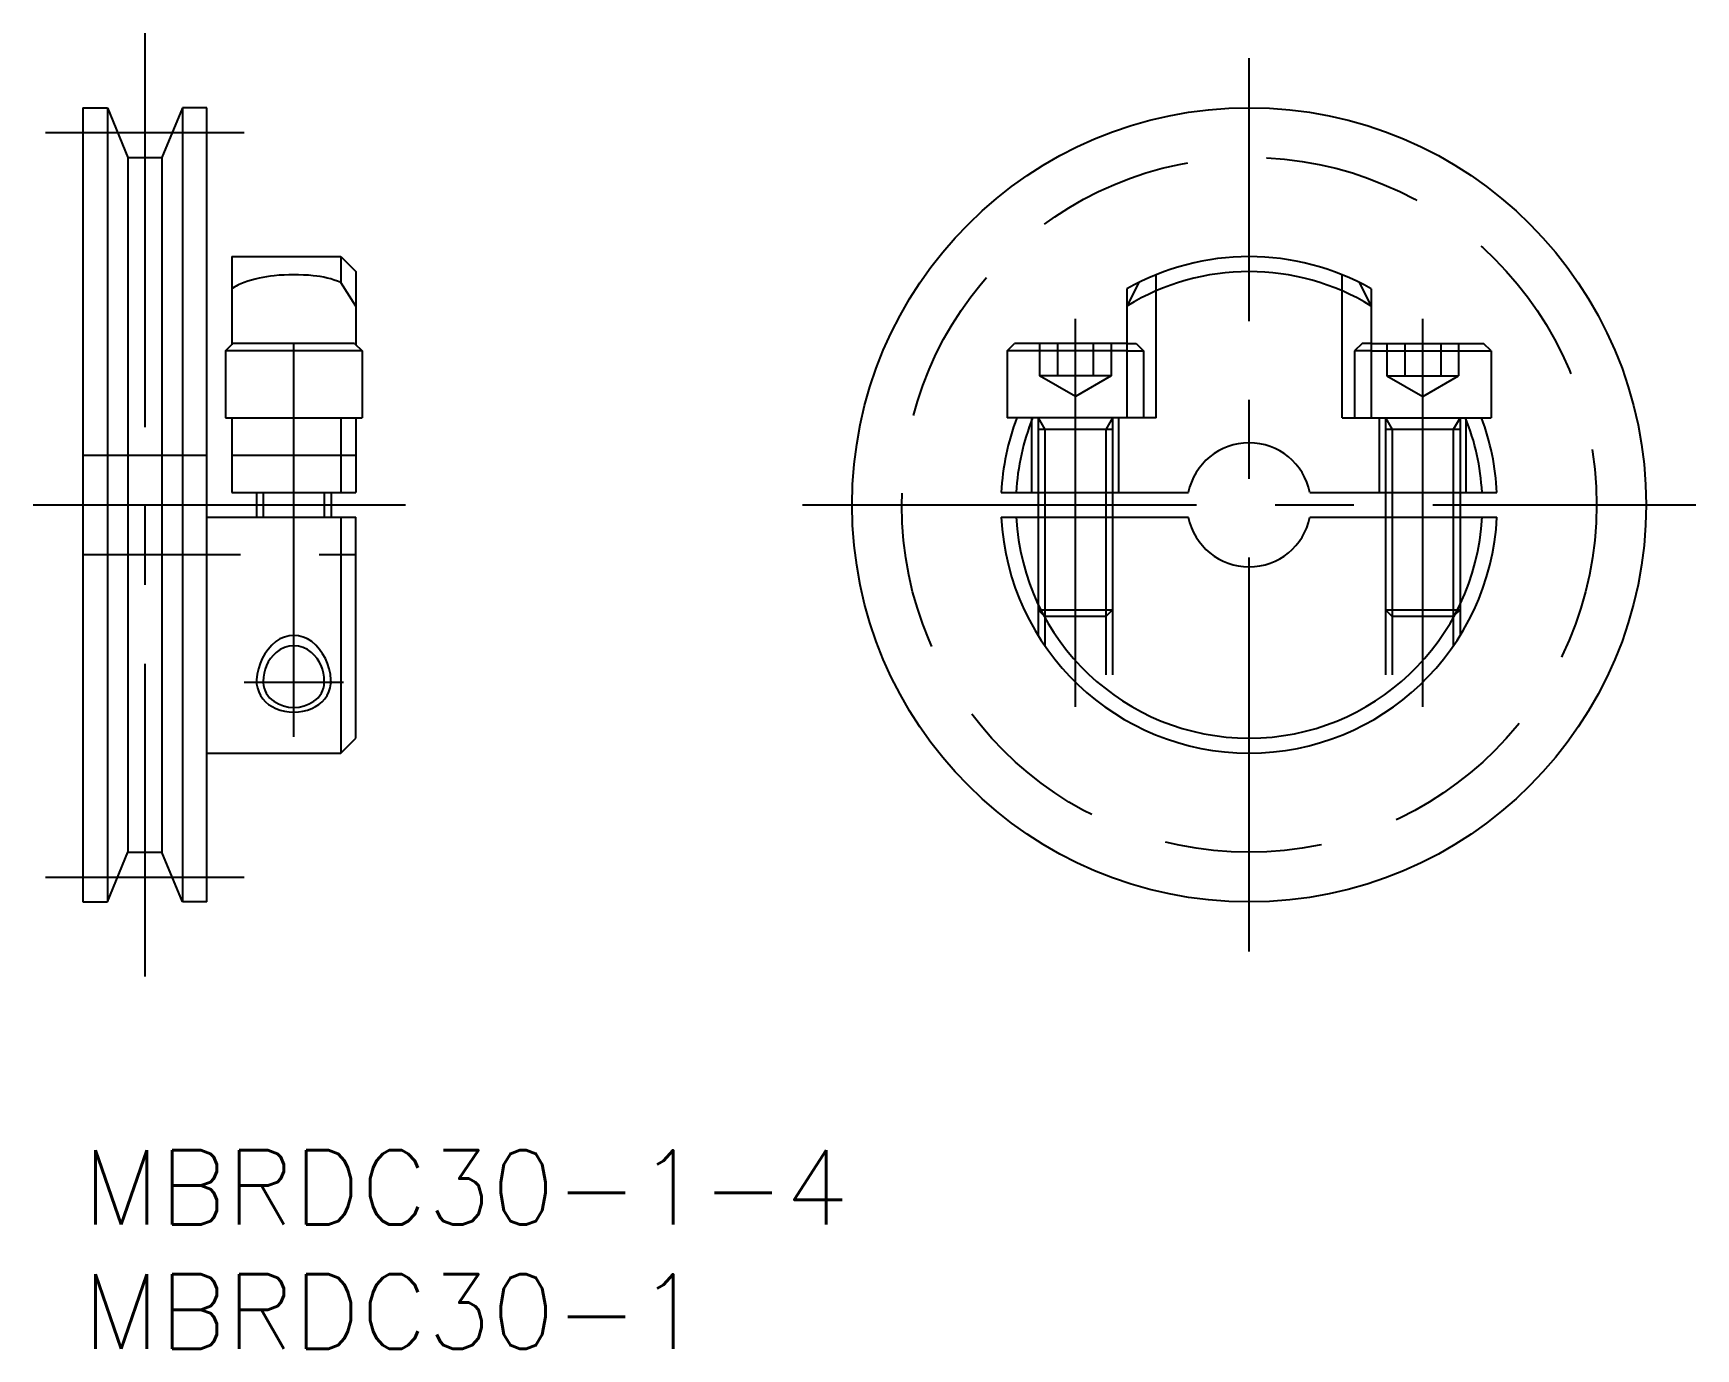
# Model space of a CAD drawing. Extents: x -2 to 65, y -8 to 45.
import ezdxf

# ---------------------------------------------------------------- set-up
doc = ezdxf.new("R2010")
doc.units = 0
doc.header["$LTSCALE"] = 0.5
doc.linetypes.add('CENTER', pattern=[50.8, 31.75, -6.35, 6.35, -6.35])
doc.linetypes.add('DASHED', pattern=[19.05, 12.7, -6.35])
for name, color, linetype in [('MSM_CENTER', 1, 'CENTER'), ('MSM_CONTINUOUS', 7, 'CONTINUOUS'), ('MSM_DASHED', 4, 'DASHED'), ('MSM_NARROW', 5, 'CONTINUOUS'), ('MSM_PART_NUMBER', 7, 'CONTINUOUS')]:
    doc.layers.add(name, color=color, linetype=linetype)
doc.styles.get("Standard").update_dxf_attribs({"font": 'txt.shx', "height": 3, "bigfont": 'bigfont.shx'})

# ---------------------------------------------------------------- blocks, each defined once
blk = doc.blocks.new('*U2')
at = {"layer": 'MSM_PART_NUMBER'}
blk.add_text('MBRDC30-1-4', height=3, dxfattribs=at).set_placement((0, -3))
blk = doc.blocks.new('*U3')
at = {"layer": 'MSM_PART_NUMBER'}
blk.add_text('MBRDC30-1', height=3, dxfattribs=at).set_placement((0, -8))

msp = doc.modelspace()

# ---------------------------------------------------------------- linework, layer by layer
at = {"layer": 'MSM_CENTER', "linetype": 'CENTER'}
for p, q in [((2.5, 45), (2.5, 7)), ((47, 8), (47, 44)), ((-1.5, 41), (6.5, 41)), ((8.5, 16.648), (8.5, 33.5)), ((-2, 26), (13, 26)), ((29, 26), (65, 26)), ((6.5, 18.859), (10.5, 18.859)), ((-1.5, 11), (6.5, 11))]:
    msp.add_line(p, q, dxfattribs=at)
at = {"layer": 'MSM_CENTER'}
for p, q in [((40, 17.859), (40, 33.5)), ((54, 17.859), (54, 33.5))]:
    msp.add_line(p, q, dxfattribs=at)
at = {"layer": 'MSM_CONTINUOUS'}
for p, q in [((0, 42), (0.986, 42)), ((0, 42), (0, 10)), ((0.986, 42), (0.986, 10)), ((0.986, 42), (1.814, 40)), ((4.014, 42), (3.186, 40)), ((4.014, 42), (4.014, 10)), ((5, 42), (4.014, 42)), ((5, 10), (5, 42)), ((1.814, 40), (3.186, 40)), ((1.814, 40), (1.814, 12)), ((3.186, 40), (3.186, 12)), ((6, 36), (6, 32.45)), ((6, 36), (10.4, 36)), ((10.4, 36), (11, 35.4)), ((10.4, 36), (10.4, 34.961)), ((11, 34.008), (10.4, 34.961)), ((11, 35.4), (11, 32.45)), ((42.562, 34.961), (42.077, 34.008)), ((51.438, 34.961), (51.923, 34.008)), ((42.077, 34.704), (42.077, 29.5)), ((51.923, 34.704), (51.923, 29.5)), ((5.75, 32.2), (6.05, 32.5)), ((5.75, 32.2), (5.75, 29.5)), ((11.25, 32.2), (5.75, 32.2)), ((10.95, 32.5), (6.05, 32.5)), ((10.95, 32.5), (11.25, 32.2)), ((11.25, 32.2), (11.25, 29.5)), ((37.25, 32.2), (37.55, 32.5)), ((37.25, 32.2), (37.25, 29.5)), ((42.077, 32.2), (37.25, 32.2)), ((42.077, 32.5), (37.55, 32.5)), ((51.923, 32.5), (56.45, 32.5)), ((51.923, 32.2), (56.75, 32.2)), ((56.75, 32.2), (56.45, 32.5)), ((56.75, 32.2), (56.75, 29.5)), ((5.75, 29.5), (11.25, 29.5)), ((6, 29.5), (6, 26.5)), ((10.4, 29.5), (10.4, 26.5)), ((11, 29.5), (11, 26.5)), ((42.077, 29.5), (37.25, 29.5)), ((51.923, 29.5), (56.75, 29.5)), ((6, 26.5), (11, 26.5)), ((7, 26.5), (7, 25.5)), ((10, 26.5), (10, 25.5)), ((37.013, 26.5), (44.551, 26.5)), ((38.5, 26.5), (38.5, 25.5)), ((41.5, 26.5), (41.5, 25.5)), ((49.449, 26.5), (56.987, 26.5)), ((52.5, 26.5), (52.5, 25.5)), ((55.5, 26.5), (55.5, 25.5)), ((5, 25.5), (11, 25.5)), ((10.4, 25.5), (10.4, 16)), ((11, 16.6), (11, 25.5)), ((37.013, 25.5), (44.551, 25.5)), ((49.449, 25.5), (56.987, 25.5)), ((10.4, 16), (11, 16.6)), ((5, 16), (10.4, 16)), ((0.986, 10), (1.814, 12)), ((1.814, 12), (3.186, 12)), ((4.014, 10), (3.186, 12)), ((0, 10), (0.986, 10)), ((5, 10), (4.014, 10))]:
    msp.add_line(p, q, dxfattribs=at)
msp.add_circle((47, 26), 16, dxfattribs=at)
for centre, radius, start, end in [((47, 26), 10, 60.50587, 119.49413), ((7.451, 32.498), 2.641, 111.1347, 123.34422), ((8.155, 30.383), 4.868, 95.18362, 109.88903), ((8.5, 27.295), 7.975, 84.35595, 95.64405), ((8.893, 31.183), 4.068, 68.2614, 84.48508), ((47, 26), 9.4, 58.4152, 121.5848), ((47, 26), 10, 159.51268, 177.13402), ((47, 26), 9.4, 158.13997, 176.95091), ((47, 26), 9.4, 3.04909, 21.86003), ((47, 26), 10, 2.86598, 20.48732), ((47, 26), 2.5, 11.53696, 168.46304), ((47, 26), 10, 182.86598, 357.13402), ((47, 26), 9.4, 183.04909, 356.95091), ((47, 26), 2.5, 191.53696, 348.46304), ((8.5, 19.231), 1.088, 48.92333, 131.07667), ((8.77, 18.92), 1.5, 131.07667, 181.23638), ((8.23, 18.92), 1.5, 358.76362, 48.92333), ((8.501, 18.859), 1.231, 178.63517, 181.26548), ((8.171, 18.851), 0.9, 181.26548, 237.82989), ((8.829, 18.851), 0.9, 302.17011, 358.73452), ((8.499, 18.859), 1.231, 358.73452, 1.36483), ((8.5, 19.236), 1.403, 234.80308, 305.19692)]:
    msp.add_arc(centre, radius, start, end, dxfattribs=at)
at = {"layer": 'MSM_DASHED'}
for p, q in [((43.25, 29.5), (43.25, 35.27)), ((50.75, 29.5), (50.75, 35.27)), ((38.557, 32.5), (38.557, 31.2)), ((39.278, 32.5), (39.278, 31.2)), ((40.722, 32.5), (40.722, 31.2)), ((41.443, 32.5), (41.443, 31.2)), ((42.077, 32.5), (42.45, 32.5)), ((42.077, 32.2), (42.75, 32.2)), ((42.45, 32.5), (42.75, 32.2)), ((42.75, 32.2), (42.75, 29.5)), ((51.55, 32.5), (51.25, 32.2)), ((51.25, 32.2), (51.25, 29.5)), ((51.923, 32.2), (51.25, 32.2)), ((51.923, 32.5), (51.55, 32.5)), ((52.557, 32.5), (52.557, 31.2)), ((53.278, 32.5), (53.278, 31.2)), ((54.722, 32.5), (54.722, 31.2)), ((55.443, 32.5), (55.443, 31.2)), ((41.443, 31.2), (38.557, 31.2)), ((40, 30.367), (38.557, 31.2)), ((41.443, 31.2), (40, 30.367)), ((52.557, 31.2), (55.443, 31.2)), ((52.557, 31.2), (54, 30.367)), ((54, 30.367), (55.443, 31.2)), ((38.25, 26.5), (38.25, 29.5)), ((38.5, 29.5), (38.771, 29.031)), ((38.5, 29.5), (38.5, 26.5)), ((41.5, 29.5), (41.23, 29.031)), ((41.5, 29.5), (41.5, 26.5)), ((41.75, 26.5), (41.75, 29.5)), ((43.25, 29.5), (42.077, 29.5)), ((50.75, 29.5), (51.923, 29.5)), ((52.25, 26.5), (52.25, 29.5)), ((52.5, 29.5), (52.771, 29.031)), ((52.5, 29.5), (52.5, 26.5)), ((55.5, 29.5), (55.23, 29.031)), ((55.5, 29.5), (55.5, 26.5)), ((55.75, 26.5), (55.75, 29.5)), ((41.5, 29.031), (38.5, 29.031)), ((38.771, 29.031), (38.771, 26.5)), ((41.23, 29.031), (41.23, 26.5)), ((55.5, 29.031), (52.5, 29.031)), ((52.771, 29.031), (52.771, 26.5)), ((55.23, 29.031), (55.23, 26.5)), ((0, 28), (5, 28)), ((6, 28), (11, 28)), ((38.5, 25.5), (38.5, 20.732)), ((38.771, 25.5), (38.771, 20.319)), ((41.23, 25.5), (41.23, 17.833)), ((41.5, 25.5), (41.5, 17.648)), ((52.5, 25.5), (52.5, 17.648)), ((52.771, 25.5), (52.771, 17.833)), ((55.23, 25.5), (55.23, 20.319)), ((55.5, 25.5), (55.5, 20.732)), ((0, 24), (11, 24)), ((38.771, 21.5), (38.5, 21.77)), ((38.5, 21.77), (41.5, 21.77)), ((41.23, 21.5), (38.771, 21.5)), ((41.5, 21.77), (41.23, 21.5)), ((52.771, 21.5), (52.5, 21.77)), ((52.5, 21.77), (55.5, 21.77)), ((55.23, 21.5), (52.771, 21.5)), ((55.5, 21.77), (55.23, 21.5))]:
    msp.add_line(p, q, dxfattribs=at)
msp.add_circle((47, 26), 14, dxfattribs=at)
at = {"layer": 'MSM_NARROW'}
for p, q in [((7.271, 26.5), (7.271, 25.5)), ((9.73, 26.5), (9.73, 25.5)), ((38.771, 26.5), (38.771, 25.5)), ((41.23, 26.5), (41.23, 25.5)), ((52.771, 26.5), (52.771, 25.5)), ((55.23, 26.5), (55.23, 25.5))]:
    msp.add_line(p, q, dxfattribs=at)
for centre, radius, start, end in [((9.174, 18.834), 2.175, 130.09088, 176.80147), ((8.5, 19.489), 1.243, 54.25016, 125.74984), ((7.826, 18.834), 2.175, 3.19853, 49.90912), ((8.567, 18.859), 1.567, 176.44894, 182.62135), ((8.218, 18.942), 1.226, 187.28902, 248.76992), ((8.782, 18.942), 1.226, 291.23008, 352.71098), ((8.433, 18.859), 1.567, 357.37865, 3.55106), ((8.5, 19.467), 1.819, 246.46511, 293.53489)]:
    msp.add_arc(centre, radius, start, end, dxfattribs=at)

# ---------------------------------------------------------------- block references
at = {"layer": 'MSM_CONTINUOUS'}
for name in ['*U2', '*U3']:
    msp.add_blockref(name, (0, 0), dxfattribs=at)

doc.saveas('drawing.dxf')
